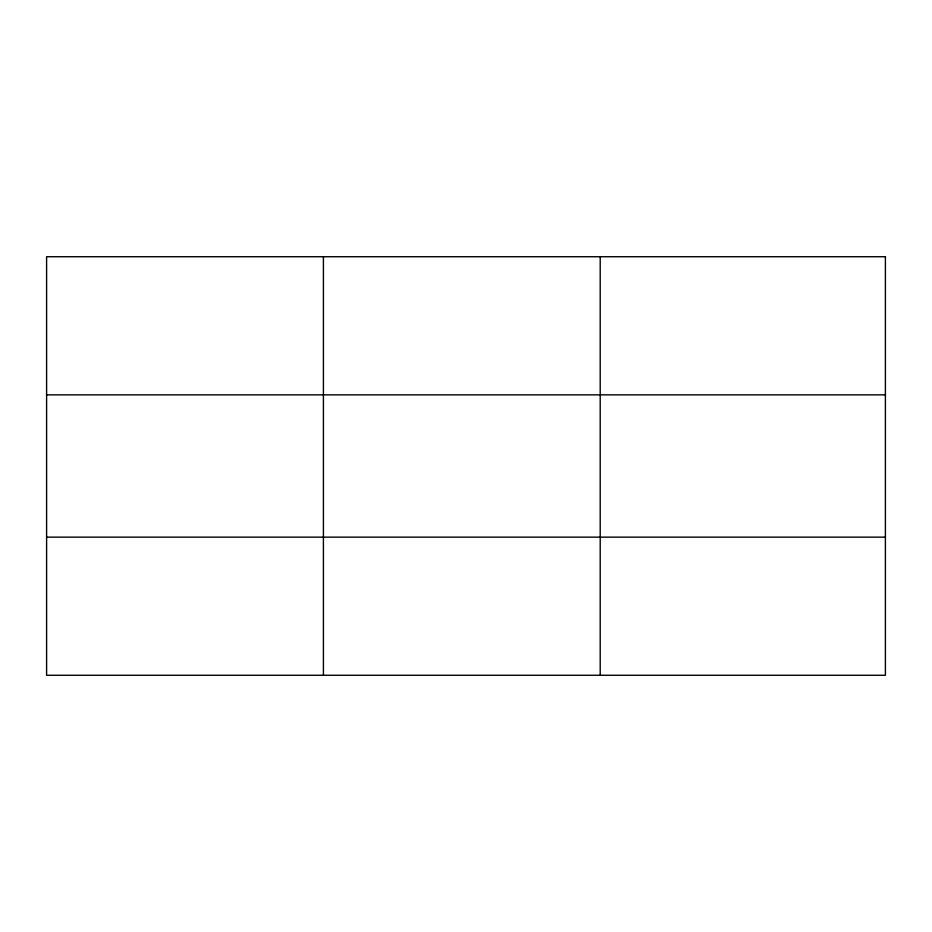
<?xml version="1.0" encoding="UTF-8"?>
<svg xmlns="http://www.w3.org/2000/svg" width="932" height="932" viewBox="0 0 932 932"><rect width="100%" height="100%" fill="white"/><g stroke="black" fill="none" stroke-linecap="round" stroke-linejoin="round"><path stroke-width="1.4" d="M323.404 256.731L323.404 675.269M600.208 256.731L600.208 675.269M46.6 394.853L885.4 394.853M46.6 537.147L885.4 537.147M885.4 256.731L885.4 675.269L46.6 675.269L46.6 256.731L885.4 256.731"/></g></svg>
